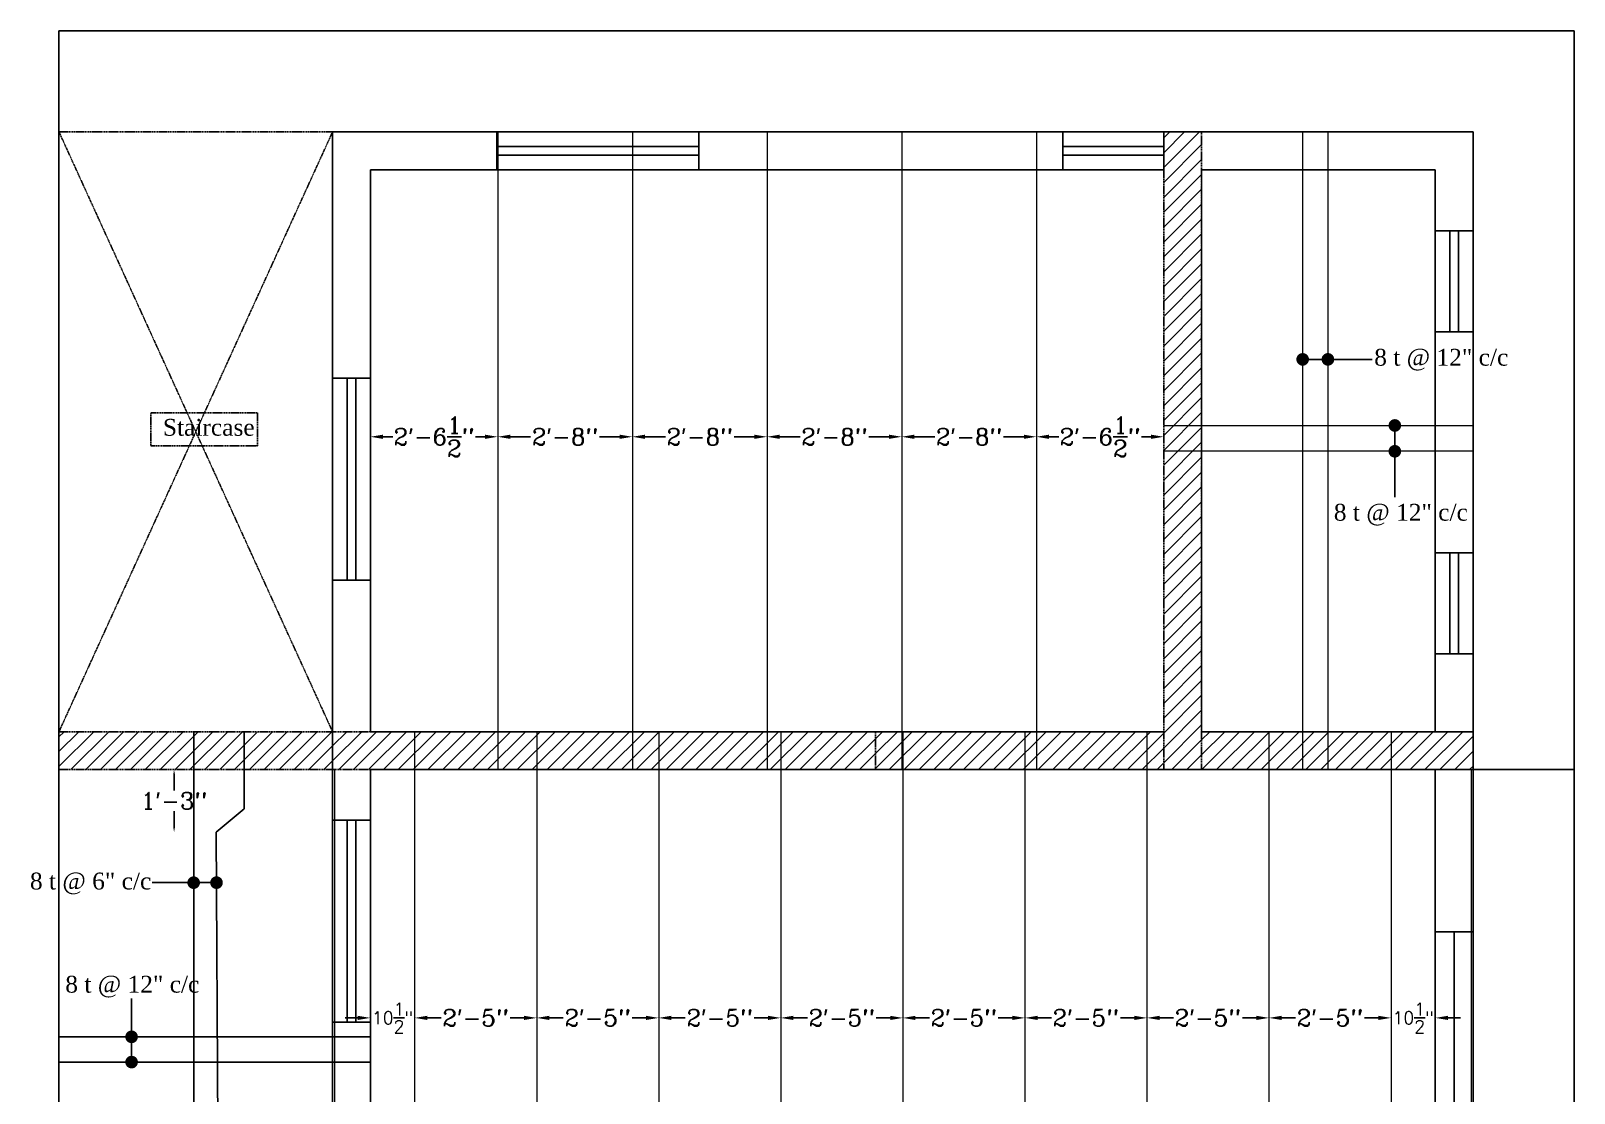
# Model space of a CAD drawing. Header units: inches. Extents: x 3138 to 7643, y -2566 to -151.
# Drawn here: x 7069.2 to 7435.8, y -2308.8 to -2056.5 of the extents above; entities that cross this region are included whole.
import ezdxf

# ---------------------------------------------------------------- set-up
doc = ezdxf.new("R2010")
doc.units = ezdxf.units.IN
doc.header["$LTSCALE"] = 0.1
doc.header["$MEASUREMENT"] = 0
doc.linetypes.add('DASHED', pattern=[0.75, 0.5, -0.25])
doc.linetypes.add('DASHED2', pattern=[0.375, 0.25, -0.125])
for name, color, linetype in [('MH - Beam and slab layout', 7, 'Continuous'), ('MH - Beams', 3, 'DASHED2'), ('MH - Slab reinforcement', 3, 'Continuous')]:
    doc.layers.add(name, color=color, linetype=linetype)
doc.layers.add('MH - Beam panel roof', color=5, linetype='Continuous', lineweight=0)
doc.styles.get("Standard").update_dxf_attribs({"font": 'Romanc.shx'})
doc.dimstyles.get("Standard").update_dxf_attribs({"dimtxt": 6, "dimasz": 3, "dimexe": 0, "dimexo": 0.0625, "dimgap": 0.09, "dimtad": 0, "dimtih": 1, "dimtoh": 1, "dimdec": 1, "dimzin": 0, "dimdsep": 46, "dimlunit": 4, "dimtxsty": 'Standard', "dimblk": 'DOT', "dimcen": 0.09, "dimse1": 1, "dimse2": 1, "dimadec": 0, "dimazin": 0, "dimtfac": 1, "dimtdec": 1, "dimtofl": 0, "dimtmove": 0, "dimatfit": 3, "dimldrblk": 'DOT', "dimfxl": 1, "dimtolj": 1, "dimtzin": 0, "dimarcsym": 0})
pattern_1 = [(45, (572.7367, -1062.2499), (-1.76776695, 1.76776695), [])]

# ---------------------------------------------------------------- blocks, each defined once
blk = doc.blocks.new('_Dot')
at = {"color": 0, "linetype": 'ByBlock', "lineweight": -2}
blk.add_line((-0.5, 0), (-1, 0), dxfattribs=at)
at = {"color": 0, "linetype": 'ByBlock', "const_width": 0.5}
blk.add_lwpolyline([(-0.25, 0, 1), (0.25, 0, 1)], format="xyb", close=True, dxfattribs=at)
blk = doc.blocks.new('*D478')
at = {"layer": 'Defpoints', "color": 0}
for p in [(7103.19, -2231.97), (7113.19, -2231.97), (7113.19, -2246.84)]:
    blk.add_point(p, dxfattribs=at)
at = {"layer": 'MH - Slab reinforcement', "color": 0, "lineweight": -2}
for p, q in [((7103.19, -2232.97), (7103.19, -2236.94)), ((7103.19, -2245.84), (7103.19, -2241.88))]:
    blk.add_line(p, q, dxfattribs=at)
at = {"layer": 'MH - Slab reinforcement', "color": 0}
for points in [[(7103.36, -2232.97), (7103.02, -2232.97), (7103.19, -2231.97)], [(7103.02, -2245.84), (7103.36, -2245.84), (7103.19, -2246.84)]]:
    blk.add_solid(points, dxfattribs=at)
at = {"layer": 'MH - Slab reinforcement', "color": 0, "insert": (7103.19, -2239.41), "char_height": 4, "attachment_point": 5}
blk.add_mtext('\\A1;1\'-3"', dxfattribs=at)
blk = doc.blocks.new('*D529')
at = {"layer": 'Defpoints', "color": 0}
for p in [(7180.09, -2148.4), (7212.09, -2148.4), (7212.09, -2152.91)]:
    blk.add_point(p, dxfattribs=at)
at = {"layer": 'MH - Beam and slab layout', "color": 0, "lineweight": -2}
for p, q in [((7183.09, -2152.91), (7187.91, -2152.91)), ((7209.09, -2152.91), (7204.28, -2152.91))]:
    blk.add_line(p, q, dxfattribs=at)
at = {"layer": 'MH - Beam and slab layout', "color": 0}
for points in [[(7183.09, -2152.41), (7183.09, -2153.41), (7180.09, -2152.91)], [(7209.09, -2153.41), (7209.09, -2152.41), (7212.09, -2152.91)]]:
    blk.add_solid(points, dxfattribs=at)
at = {"layer": 'MH - Beam and slab layout', "color": 0, "insert": (7196.09, -2152.91), "char_height": 4, "attachment_point": 5}
blk.add_mtext('\\A1;2\'-8"', dxfattribs=at)
blk = doc.blocks.new('*D530')
at = {"layer": 'Defpoints', "color": 0}
for p in [(7212.09, -2148.4), (7244.09, -2148.4), (7244.09, -2152.91)]:
    blk.add_point(p, dxfattribs=at)
at = {"layer": 'MH - Beam and slab layout', "color": 0, "lineweight": -2}
for p, q in [((7215.09, -2152.91), (7219.91, -2152.91)), ((7241.09, -2152.91), (7236.28, -2152.91))]:
    blk.add_line(p, q, dxfattribs=at)
at = {"layer": 'MH - Beam and slab layout', "color": 0}
for points in [[(7215.09, -2152.41), (7215.09, -2153.41), (7212.09, -2152.91)], [(7241.09, -2153.41), (7241.09, -2152.41), (7244.09, -2152.91)]]:
    blk.add_solid(points, dxfattribs=at)
at = {"layer": 'MH - Beam and slab layout', "color": 0, "insert": (7228.09, -2152.91), "char_height": 4, "attachment_point": 5}
blk.add_mtext('\\A1;2\'-8"', dxfattribs=at)
blk = doc.blocks.new('*D531')
at = {"layer": 'Defpoints', "color": 0}
for p in [(7244.09, -2148.4), (7276.09, -2148.4), (7276.09, -2152.91)]:
    blk.add_point(p, dxfattribs=at)
at = {"layer": 'MH - Beam and slab layout', "color": 0, "lineweight": -2}
for p, q in [((7247.09, -2152.91), (7251.91, -2152.91)), ((7273.09, -2152.91), (7268.28, -2152.91))]:
    blk.add_line(p, q, dxfattribs=at)
at = {"layer": 'MH - Beam and slab layout', "color": 0}
for points in [[(7247.09, -2152.41), (7247.09, -2153.41), (7244.09, -2152.91)], [(7273.09, -2153.41), (7273.09, -2152.41), (7276.09, -2152.91)]]:
    blk.add_solid(points, dxfattribs=at)
at = {"layer": 'MH - Beam and slab layout', "color": 0, "insert": (7260.09, -2152.91), "char_height": 4, "attachment_point": 5}
blk.add_mtext('\\A1;2\'-8"', dxfattribs=at)
blk = doc.blocks.new('*D532')
at = {"layer": 'Defpoints', "color": 0}
for p in [(7276.09, -2148.4), (7308.09, -2148.4), (7308.09, -2152.91)]:
    blk.add_point(p, dxfattribs=at)
at = {"layer": 'MH - Beam and slab layout', "color": 0, "lineweight": -2}
for p, q in [((7279.09, -2152.91), (7283.91, -2152.91)), ((7305.09, -2152.91), (7300.28, -2152.91))]:
    blk.add_line(p, q, dxfattribs=at)
at = {"layer": 'MH - Beam and slab layout', "color": 0}
for points in [[(7279.09, -2152.41), (7279.09, -2153.41), (7276.09, -2152.91)], [(7305.09, -2153.41), (7305.09, -2152.41), (7308.09, -2152.91)]]:
    blk.add_solid(points, dxfattribs=at)
at = {"layer": 'MH - Beam and slab layout', "color": 0, "insert": (7292.09, -2152.91), "char_height": 4, "attachment_point": 5}
blk.add_mtext('\\A1;2\'-8"', dxfattribs=at)
blk = doc.blocks.new('*D533')
at = {"layer": 'Defpoints', "color": 0}
for p in [(7308.09, -2148.4), (7338.34, -2148.4), (7338.34, -2152.91)]:
    blk.add_point(p, dxfattribs=at)
at = {"layer": 'MH - Beam and slab layout', "color": 0, "lineweight": -2}
for p, q in [((7311.09, -2152.91), (7313.41, -2152.91)), ((7335.34, -2152.91), (7333.02, -2152.91))]:
    blk.add_line(p, q, dxfattribs=at)
at = {"layer": 'MH - Beam and slab layout', "color": 0}
for points in [[(7311.09, -2152.41), (7311.09, -2153.41), (7308.09, -2152.91)], [(7335.34, -2153.41), (7335.34, -2152.41), (7338.34, -2152.91)]]:
    blk.add_solid(points, dxfattribs=at)
at = {"layer": 'MH - Beam and slab layout', "color": 0, "insert": (7323.22, -2152.91), "char_height": 4, "attachment_point": 5}
blk.add_mtext('\\A1;2\'-6{\\H1.000000x;\\S1/2;}"', dxfattribs=at)
blk = doc.blocks.new('*D536')
at = {"layer": 'Defpoints', "color": 0}
for p in [(7149.84, -2148.4), (7180.09, -2148.4), (7180.09, -2152.91)]:
    blk.add_point(p, dxfattribs=at)
at = {"layer": 'MH - Beam and slab layout', "color": 0, "lineweight": -2}
for p, q in [((7152.84, -2152.91), (7155.16, -2152.91)), ((7177.09, -2152.91), (7174.77, -2152.91))]:
    blk.add_line(p, q, dxfattribs=at)
at = {"layer": 'MH - Beam and slab layout', "color": 0}
for points in [[(7152.84, -2152.41), (7152.84, -2153.41), (7149.84, -2152.91)], [(7177.09, -2153.41), (7177.09, -2152.41), (7180.09, -2152.91)]]:
    blk.add_solid(points, dxfattribs=at)
at = {"layer": 'MH - Beam and slab layout', "color": 0, "insert": (7164.97, -2152.91), "char_height": 4, "attachment_point": 5}
blk.add_mtext('\\A1;2\'-6{\\H1.000000x;\\S1/2;}"', dxfattribs=at)
blk = doc.blocks.new('*D537')
at = {"layer": 'Defpoints', "color": 0}
for p in [(7160.34, -2286.15), (7189.34, -2286.15), (7189.34, -2290.97)]:
    blk.add_point(p, dxfattribs=at)
at = {"layer": 'MH - Beam and slab layout', "color": 0, "lineweight": -2}
for p, q in [((7163.34, -2290.97), (7166.66, -2290.97)), ((7186.34, -2290.97), (7183.03, -2290.97))]:
    blk.add_line(p, q, dxfattribs=at)
at = {"layer": 'MH - Beam and slab layout', "color": 0}
for points in [[(7163.34, -2290.47), (7163.34, -2291.47), (7160.34, -2290.97)], [(7186.34, -2291.47), (7186.34, -2290.47), (7189.34, -2290.97)]]:
    blk.add_solid(points, dxfattribs=at)
at = {"layer": 'MH - Beam and slab layout', "color": 0, "insert": (7174.84, -2290.97), "char_height": 4, "attachment_point": 5}
blk.add_mtext('\\A1;2\'-5"', dxfattribs=at)
blk = doc.blocks.new('*D538')
at = {"layer": 'Defpoints', "color": 0}
for p in [(7189.34, -2286.15), (7218.34, -2286.15), (7218.34, -2290.97)]:
    blk.add_point(p, dxfattribs=at)
at = {"layer": 'MH - Beam and slab layout', "color": 0, "lineweight": -2}
for p, q in [((7192.34, -2290.97), (7195.66, -2290.97)), ((7215.34, -2290.97), (7212.03, -2290.97))]:
    blk.add_line(p, q, dxfattribs=at)
at = {"layer": 'MH - Beam and slab layout', "color": 0}
for points in [[(7192.34, -2290.47), (7192.34, -2291.47), (7189.34, -2290.97)], [(7215.34, -2291.47), (7215.34, -2290.47), (7218.34, -2290.97)]]:
    blk.add_solid(points, dxfattribs=at)
at = {"layer": 'MH - Beam and slab layout', "color": 0, "insert": (7203.84, -2290.97), "char_height": 4, "attachment_point": 5}
blk.add_mtext('\\A1;2\'-5"', dxfattribs=at)
blk = doc.blocks.new('*D539')
at = {"layer": 'Defpoints', "color": 0}
for p in [(7218.34, -2286.15), (7247.34, -2286.15), (7247.34, -2290.97)]:
    blk.add_point(p, dxfattribs=at)
at = {"layer": 'MH - Beam and slab layout', "color": 0, "lineweight": -2}
for p, q in [((7221.34, -2290.97), (7224.66, -2290.97)), ((7244.34, -2290.97), (7241.03, -2290.97))]:
    blk.add_line(p, q, dxfattribs=at)
at = {"layer": 'MH - Beam and slab layout', "color": 0}
for points in [[(7221.34, -2290.47), (7221.34, -2291.47), (7218.34, -2290.97)], [(7244.34, -2291.47), (7244.34, -2290.47), (7247.34, -2290.97)]]:
    blk.add_solid(points, dxfattribs=at)
at = {"layer": 'MH - Beam and slab layout', "color": 0, "insert": (7232.84, -2290.97), "char_height": 4, "attachment_point": 5}
blk.add_mtext('\\A1;2\'-5"', dxfattribs=at)
blk = doc.blocks.new('*D540')
at = {"layer": 'Defpoints', "color": 0}
for p in [(7247.34, -2286.15), (7276.34, -2286.15), (7276.34, -2290.97)]:
    blk.add_point(p, dxfattribs=at)
at = {"layer": 'MH - Beam and slab layout', "color": 0, "lineweight": -2}
for p, q in [((7250.34, -2290.97), (7253.66, -2290.97)), ((7273.34, -2290.97), (7270.03, -2290.97))]:
    blk.add_line(p, q, dxfattribs=at)
at = {"layer": 'MH - Beam and slab layout', "color": 0}
for points in [[(7250.34, -2290.47), (7250.34, -2291.47), (7247.34, -2290.97)], [(7273.34, -2291.47), (7273.34, -2290.47), (7276.34, -2290.97)]]:
    blk.add_solid(points, dxfattribs=at)
at = {"layer": 'MH - Beam and slab layout', "color": 0, "insert": (7261.84, -2290.97), "char_height": 4, "attachment_point": 5}
blk.add_mtext('\\A1;2\'-5"', dxfattribs=at)
blk = doc.blocks.new('*D541')
at = {"layer": 'Defpoints', "color": 0}
for p in [(7276.34, -2286.15), (7305.34, -2286.15), (7305.34, -2290.97)]:
    blk.add_point(p, dxfattribs=at)
at = {"layer": 'MH - Beam and slab layout', "color": 0, "lineweight": -2}
for p, q in [((7279.34, -2290.97), (7282.66, -2290.97)), ((7302.34, -2290.97), (7299.03, -2290.97))]:
    blk.add_line(p, q, dxfattribs=at)
at = {"layer": 'MH - Beam and slab layout', "color": 0}
for points in [[(7279.34, -2290.47), (7279.34, -2291.47), (7276.34, -2290.97)], [(7302.34, -2291.47), (7302.34, -2290.47), (7305.34, -2290.97)]]:
    blk.add_solid(points, dxfattribs=at)
at = {"layer": 'MH - Beam and slab layout', "color": 0, "insert": (7290.84, -2290.97), "char_height": 4, "attachment_point": 5}
blk.add_mtext('\\A1;2\'-5"', dxfattribs=at)
blk = doc.blocks.new('*D542')
at = {"layer": 'Defpoints', "color": 0}
for p in [(7305.34, -2286.15), (7334.34, -2286.15), (7334.34, -2290.97)]:
    blk.add_point(p, dxfattribs=at)
at = {"layer": 'MH - Beam and slab layout', "color": 0, "lineweight": -2}
for p, q in [((7308.34, -2290.97), (7311.66, -2290.97)), ((7331.34, -2290.97), (7328.03, -2290.97))]:
    blk.add_line(p, q, dxfattribs=at)
at = {"layer": 'MH - Beam and slab layout', "color": 0}
for points in [[(7308.34, -2290.47), (7308.34, -2291.47), (7305.34, -2290.97)], [(7331.34, -2291.47), (7331.34, -2290.47), (7334.34, -2290.97)]]:
    blk.add_solid(points, dxfattribs=at)
at = {"layer": 'MH - Beam and slab layout', "color": 0, "insert": (7319.84, -2290.97), "char_height": 4, "attachment_point": 5}
blk.add_mtext('\\A1;2\'-5"', dxfattribs=at)
blk = doc.blocks.new('*D543')
at = {"layer": 'Defpoints', "color": 0}
for p in [(7334.34, -2286.15), (7363.34, -2286.15), (7363.34, -2290.97)]:
    blk.add_point(p, dxfattribs=at)
at = {"layer": 'MH - Beam and slab layout', "color": 0, "lineweight": -2}
for p, q in [((7337.34, -2290.97), (7340.66, -2290.97)), ((7360.34, -2290.97), (7357.03, -2290.97))]:
    blk.add_line(p, q, dxfattribs=at)
at = {"layer": 'MH - Beam and slab layout', "color": 0}
for points in [[(7337.34, -2290.47), (7337.34, -2291.47), (7334.34, -2290.97)], [(7360.34, -2291.47), (7360.34, -2290.47), (7363.34, -2290.97)]]:
    blk.add_solid(points, dxfattribs=at)
at = {"layer": 'MH - Beam and slab layout', "color": 0, "insert": (7348.84, -2290.97), "char_height": 4, "attachment_point": 5}
blk.add_mtext('\\A1;2\'-5"', dxfattribs=at)
blk = doc.blocks.new('*D544')
at = {"layer": 'Defpoints', "color": 0}
for p in [(7363.34, -2286.15), (7392.34, -2286.15), (7392.34, -2290.97)]:
    blk.add_point(p, dxfattribs=at)
at = {"layer": 'MH - Beam and slab layout', "color": 0, "lineweight": -2}
for p, q in [((7366.34, -2290.97), (7369.66, -2290.97)), ((7389.34, -2290.97), (7386.03, -2290.97))]:
    blk.add_line(p, q, dxfattribs=at)
at = {"layer": 'MH - Beam and slab layout', "color": 0}
for points in [[(7366.34, -2290.47), (7366.34, -2291.47), (7363.34, -2290.97)], [(7389.34, -2291.47), (7389.34, -2290.47), (7392.34, -2290.97)]]:
    blk.add_solid(points, dxfattribs=at)
at = {"layer": 'MH - Beam and slab layout', "color": 0, "insert": (7377.84, -2290.97), "char_height": 4, "attachment_point": 5}
blk.add_mtext('\\A1;2\'-5"', dxfattribs=at)
blk = doc.blocks.new('*D545')
at = {"layer": 'Defpoints', "color": 0}
for p in [(7149.84, -2287.28), (7160.34, -2286.15), (7160.34, -2290.97)]:
    blk.add_point(p, dxfattribs=at)
at = {"layer": 'MH - Beam and slab layout', "color": 0, "lineweight": -2}
for p, q in [((7146.84, -2290.97), (7143.84, -2290.97)), ((7163.34, -2290.97), (7166.34, -2290.97))]:
    blk.add_line(p, q, dxfattribs=at)
at = {"layer": 'MH - Beam and slab layout', "color": 0}
for points in [[(7146.84, -2291.47), (7146.84, -2290.47), (7149.84, -2290.97)], [(7163.34, -2290.47), (7163.34, -2291.47), (7160.34, -2290.97)]]:
    blk.add_solid(points, dxfattribs=at)
at = {"layer": 'MH - Beam and slab layout', "color": 0, "insert": (7155.09, -2290.97), "char_height": 3, "attachment_point": 5}
blk.add_mtext('\\A1;10{\\H1.000000x;\\S1/2;}"', dxfattribs=at)
blk = doc.blocks.new('*D546')
at = {"layer": 'Defpoints', "color": 0}
for p in [(7392.34, -2287.28), (7402.84, -2286.15), (7402.84, -2290.97)]:
    blk.add_point(p, dxfattribs=at)
at = {"layer": 'MH - Beam and slab layout', "color": 0, "lineweight": -2}
for p, q in [((7389.34, -2290.97), (7386.34, -2290.97)), ((7405.84, -2290.97), (7408.84, -2290.97))]:
    blk.add_line(p, q, dxfattribs=at)
at = {"layer": 'MH - Beam and slab layout', "color": 0}
for points in [[(7389.34, -2291.47), (7389.34, -2290.47), (7392.34, -2290.97)], [(7405.84, -2290.47), (7405.84, -2291.47), (7402.84, -2290.97)]]:
    blk.add_solid(points, dxfattribs=at)
at = {"layer": 'MH - Beam and slab layout', "color": 0, "insert": (7397.59, -2290.97), "char_height": 3, "attachment_point": 5}
blk.add_mtext('\\A1;10{\\H1.000000x;\\S1/2;}"', dxfattribs=at)

msp = doc.modelspace()

# ---------------------------------------------------------------- hatches: boundary and pattern name
at = {"layer": 'MH - Beam and slab layout', "linetype": 'DASHED'}
h = msp.add_hatch(dxfattribs=at)
h.set_pattern_fill('ANSI31', color=256, scale=20, style=0)
h.set_pattern_definition(pattern_1)
h.paths.add_polyline_path([(7347.34, -2222.97), (7347.34, -2156.47), (7347.34, -2151.97), (7347.34, -2089.47), (7347.34, -2080.47), (7338.34, -2080.47), (7338.34, -2083.97), (7338.34, -2085.97), (7338.34, -2089.47), (7338.34, -2222.97), (7338.34, -2231.97), (7347.34, -2231.97)])
h = msp.add_hatch(dxfattribs=at)
h.set_pattern_fill('ANSI31', color=256, scale=20, style=0)
h.set_pattern_definition(pattern_1)
h.paths.add_polyline_path([(7140.84, -2231.97), (7140.84, -2222.97), (7075.84, -2222.97), (7075.84, -2231.97)])
at = {"layer": 'MH - Beam and slab layout'}
h = msp.add_hatch(dxfattribs=at)
h.set_pattern_fill('ANSI31', color=256, scale=20, style=0)
h.set_pattern_definition(pattern_1)
h.paths.add_polyline_path([(7269.84, -2231.97), (7269.84, -2222.97), (7149.84, -2222.97), (7140.84, -2222.97), (7140.84, -2231.97), (7149.84, -2231.97), (7185.84, -2231.97), (7221.84, -2231.97), (7257.84, -2231.97)])
at = {"layer": 'MH - Beam and slab layout', "linetype": 'DASHED'}
h = msp.add_hatch(dxfattribs=at)
h.set_pattern_fill('ANSI31', color=256, scale=20, style=0)
h.set_pattern_definition(pattern_1)
h.paths.add_polyline_path([(7338.34, -2231.97), (7338.34, -2222.97), (7302.34, -2222.97), (7269.84, -2222.97), (7269.84, -2231.97), (7293.84, -2231.97), (7302.34, -2231.97), (7329.84, -2231.97)])
h = msp.add_hatch(dxfattribs=at)
h.set_pattern_fill('ANSI31', color=256, scale=20, style=0)
h.set_pattern_definition(pattern_1)
h.paths.add_polyline_path([(7411.84, -2231.97), (7411.84, -2222.97), (7402.84, -2222.97), (7347.34, -2222.97), (7347.34, -2231.97), (7365.84, -2231.97), (7401.84, -2231.97), (7402.84, -2231.97)])

# ---------------------------------------------------------------- linework, layer by layer
for p, q in [((7179.84, -2089.47), (7179.84, -2080.47)), ((7227.84, -2089.47), (7227.84, -2080.47)), ((7314.34, -2089.47), (7314.34, -2080.47)), ((7338.34, -2089.47), (7338.34, -2080.47)), ((7179.84, -2083.97), (7227.84, -2083.97)), ((7179.84, -2085.97), (7227.84, -2085.97)), ((7338.34, -2083.97), (7314.34, -2083.97)), ((7338.34, -2085.97), (7314.34, -2085.97)), ((7402.84, -2103.97), (7411.84, -2103.97)), ((7406.34, -2103.97), (7406.34, -2127.97)), ((7408.34, -2103.97), (7408.34, -2127.97)), ((7402.84, -2127.97), (7411.84, -2127.97)), ((7149.84, -2138.97), (7140.84, -2138.97)), ((7144.34, -2138.97), (7144.34, -2186.97)), ((7146.34, -2138.97), (7146.34, -2186.97)), ((7402.84, -2180.47), (7411.84, -2180.47)), ((7406.34, -2180.47), (7406.34, -2204.47)), ((7408.34, -2180.47), (7408.34, -2204.47)), ((7149.84, -2186.97), (7140.84, -2186.97)), ((7402.84, -2204.47), (7411.84, -2204.47)), ((7140.84, -2222.97), (7140.84, -2300.97)), ((7149.84, -2231.97), (7149.84, -2349.97)), ((7149.84, -2243.97), (7140.84, -2243.97)), ((7144.34, -2243.97), (7144.34, -2291.97)), ((7146.34, -2243.97), (7146.34, -2291.97)), ((7149.84, -2291.97), (7140.84, -2291.97))]:
    msp.add_line(p, q)
for points in [[(7075.84, -2056.47), (7435.84, -2056.47), (7435.84, -2546.47)], [(7075.84, -2056.47), (7075.84, -2546.47)], [(7411.84, -2080.47), (7140.84, -2080.47)], [(7140.84, -2222.97), (7140.84, -2080.47)], [(7411.84, -2080.47), (7411.84, -2237.55)], [(7149.84, -2222.97), (7149.84, -2089.47)], [(7338.34, -2089.47), (7149.84, -2089.47)], [(7402.84, -2089.47), (7347.34, -2089.47)], [(7402.84, -2089.47), (7402.84, -2151.97)], [(7402.84, -2127.97), (7402.84, -2222.97)], [(7302.34, -2222.97), (7149.84, -2222.97)], [(7338.34, -2222.97), (7302.34, -2222.97)], [(7411.84, -2222.97), (7347.34, -2222.97)], [(7302.34, -2231.97), (7149.84, -2231.97)], [(7435.84, -2231.97), (7302.34, -2231.97)], [(7347.34, -2231.97), (7338.34, -2231.97)], [(7402.84, -2231.97), (7402.84, -2498.97)], [(7411.84, -2237.55), (7411.84, -2507.97)], [(7411.84, -2507.97), (7140.84, -2507.97), (7140.84, -2300.97)]]:
    msp.add_lwpolyline(points)
for p, q in [((7140.84, -2080.47), (7075.84, -2080.47)), ((7075.84, -2080.47), (7140.84, -2222.97)), ((7075.84, -2222.97), (7140.84, -2080.47)), ((7371.34, -2080.47), (7347.34, -2080.47)), ((7347.34, -2089.47), (7371.34, -2089.47))]:
    msp.add_line(p, q, dxfattribs=at)
at = {"layer": 'MH - Beam and slab layout'}
for p, q in [((7411.84, -2270.51), (7402.84, -2270.51)), ((7407.34, -2330.5), (7407.34, -2270.51))]:
    msp.add_line(p, q, dxfattribs=at)
at = {"layer": 'MH - Beam and slab layout', "linetype": 'DASHED'}
msp.add_lwpolyline([(7097.65, -2147.2), (7122.99, -2147.2), (7122.99, -2155.05), (7097.65, -2155.05)], close=True, dxfattribs=at)
at = {"layer": 'MH - Beam panel roof'}
for p, q in [((7180.09, -2080.47), (7180.09, -2231.97)), ((7212.09, -2080.47), (7212.09, -2231.97)), ((7244.09, -2080.47), (7244.09, -2231.97)), ((7276.09, -2080.47), (7276.09, -2231.97)), ((7308.09, -2080.47), (7308.09, -2231.97)), ((7371.34, -2080.47), (7371.34, -2231.97)), ((7377.34, -2080.47), (7377.34, -2231.97)), ((7149.84, -2089.47), (7338.34, -2089.47)), ((7347.34, -2089.47), (7402.84, -2089.47)), ((7347.34, -2089.47), (7347.34, -2222.97)), ((7338.34, -2150.22), (7411.84, -2150.22)), ((7338.34, -2156.22), (7411.84, -2156.22)), ((7160.34, -2222.97), (7160.34, -2363.47)), ((7189.34, -2222.97), (7189.34, -2363.47)), ((7218.34, -2222.97), (7218.34, -2363.47)), ((7247.34, -2222.97), (7247.34, -2363.47)), ((7276.34, -2222.97), (7276.34, -2363.47)), ((7305.34, -2222.97), (7305.34, -2363.47)), ((7334.34, -2222.97), (7334.34, -2363.47)), ((7363.34, -2222.97), (7363.34, -2363.47)), ((7392.34, -2222.97), (7392.34, -2363.47)), ((7141.34, -2231.97), (7141.34, -2354.47)), ((7149.84, -2231.97), (7402.84, -2231.97)), ((7411.34, -2231.97), (7411.34, -2354.47))]:
    msp.add_line(p, q, dxfattribs=at)
at = {"layer": 'MH - Beams', "linetype": 'DASHED'}
for p, q in [((7269.84, -2222.97), (7075.84, -2222.97)), ((7075.84, -2222.97), (7075.84, -2231.97)), ((7269.84, -2222.97), (7269.84, -2231.97)), ((7269.84, -2231.97), (7075.84, -2231.97))]:
    msp.add_line(p, q, dxfattribs=at)
at = {"layer": 'MH - Beams'}
for points in [[(7338.34, -2080.47), (7338.34, -2231.97)], [(7347.34, -2080.47), (7347.34, -2156.47)], [(7347.34, -2156.47), (7347.34, -2231.97)]]:
    msp.add_lwpolyline(points, dxfattribs=at)
at = {"layer": 'MH - Slab reinforcement'}
for p, q in [((7107.84, -2222.97), (7107.84, -2327.34)), ((7119.84, -2222.97), (7119.84, -2241.3)), ((7113.19, -2246.84), (7119.84, -2241.3)), ((7113.19, -2246.84), (7113.84, -2363.47)), ((7075.84, -2295.47), (7149.84, -2295.47)), ((7075.84, -2301.47), (7149.84, -2301.47))]:
    msp.add_line(p, q, dxfattribs=at)

# ---------------------------------------------------------------- texts
at = {"layer": 'MH - Beam and slab layout', "linetype": 'DASHED', "insert": (7100.52, -2148.66), "char_height": 1, "width": 23.8461, "attachment_point": 1}
msp.add_mtext('{\\fTimes New Roman|b0|i0|c0|p34;\\H4x;Staircase}', dxfattribs=at)
at = {"layer": 'MH - Slab reinforcement', "char_height": 4, "attachment_point": 1}
for s, insert, width in [('{\\fTimes New Roman|b0|i0|c0|p34;8 t @ 12" c/c}', (7388.34, -2132.02), 36), ('{\\fTimes New Roman|b0|i0|c0|p34;8 t @ 12" c/c}', (7378.74, -2168.85), 41.2683), ('{\\fTimes New Roman|b0|i0|c0|p34;8 t @ 6" c/c}', (7068.93, -2256.46), 36), ('{\\fTimes New Roman|b0|i0|c0|p34;8 t @ 12" c/c}', (7077.33, -2280.97), 36)]:
    msp.add_mtext(s, dxfattribs=dict(at, insert=insert, width=width))

# ---------------------------------------------------------------- dimensions: what is measured, and where the dimension line sits
at = {"layer": 'MH - Beam and slab layout'}
for base, p1, p2, override, picture, middle in [((7180.09317878, -2152.9089038), (7149.84317878, -2148.39784699), (7180.09317878, -2148.39784699), {"dimtxt": 4}, '*D536', (7164.96817878, -2152.9089038)), ((7212.09, -2152.91), (7180.09, -2148.4), (7212.09, -2148.4), {"dimtxt": 4}, '*D529', (7196.09, -2152.91)), ((7244.09, -2152.91), (7212.09, -2148.4), (7244.09, -2148.4), {"dimtxt": 4}, '*D530', (7228.09, -2152.91)), ((7276.09, -2152.91), (7244.09, -2148.4), (7276.09, -2148.4), {"dimtxt": 4}, '*D531', (7260.09, -2152.91)), ((7308.09, -2152.91), (7276.09, -2148.4), (7308.09, -2148.4), {"dimtxt": 4}, '*D532', (7292.09, -2152.91)), ((7338.34317878, -2152.9089038), (7308.09317878, -2148.39784699), (7338.34317878, -2148.39784699), {"dimtxt": 4}, '*D533', (7323.21817878, -2152.9089038)), ((7160.34, -2290.97), (7149.84, -2287.28), (7160.34, -2286.15), {"dimtxt": 3}, '*D545', (7155.09, -2290.97)), ((7189.34, -2290.97), (7160.34, -2286.15), (7189.34, -2286.15), {"dimtxt": 4}, '*D537', (7174.84, -2290.97)), ((7218.34, -2290.97), (7189.34, -2286.15), (7218.34, -2286.15), {"dimtxt": 4}, '*D538', (7203.84, -2290.97)), ((7247.34, -2290.97), (7218.34, -2286.15), (7247.34, -2286.15), {"dimtxt": 4}, '*D539', (7232.84, -2290.97)), ((7276.34, -2290.97), (7247.34, -2286.15), (7276.34, -2286.15), {"dimtxt": 4}, '*D540', (7261.84, -2290.97)), ((7305.34, -2290.97), (7276.34, -2286.15), (7305.34, -2286.15), {"dimtxt": 4}, '*D541', (7290.84, -2290.97)), ((7334.34, -2290.97), (7305.34, -2286.15), (7334.34, -2286.15), {"dimtxt": 4}, '*D542', (7319.84, -2290.97)), ((7363.34, -2290.97), (7334.34, -2286.15), (7363.34, -2286.15), {"dimtxt": 4}, '*D543', (7348.84, -2290.97)), ((7392.34, -2290.97), (7363.34, -2286.15), (7392.34, -2286.15), {"dimtxt": 4}, '*D544', (7377.84, -2290.97)), ((7402.84, -2290.97), (7392.34, -2287.28), (7402.84, -2286.15), {"dimtxt": 3}, '*D546', (7397.59, -2290.97))]:
    dim = msp.add_linear_dim(base=base, p1=p1, p2=p2, dimstyle='Standard', override=override, dxfattribs=at)
    dim.commit()
    dim.dimension.update_dxf_attribs({"geometry": picture, "text_midpoint": middle})
at = {"layer": 'MH - Slab reinforcement'}
dim = msp.add_linear_dim(base=(7103.19, -2231.97), p1=(7113.19, -2246.84), p2=(7113.19, -2231.97), angle=90, dimstyle='Standard', override={"dimtxt": 4, "dimasz": 1, "dimldrblk": 'Dot'}, dxfattribs=at)
dim.commit()
dim.dimension.update_dxf_attribs({"geometry": '*D478', "text_midpoint": (7103.19, -2239.41)})

# ---------------------------------------------------------------- leaders
for points in [[(7371.34, -2134.52), (7387.84, -2134.52)], [(7377.34, -2134.52), (7387.84, -2134.52)], [(7393.24, -2150.22), (7393.24, -2167.22)], [(7393.24, -2156.36), (7393.24, -2167.22)], [(7107.84, -2258.84), (7097.97, -2258.84)], [(7113.26, -2258.84), (7097.97, -2258.84)], [(7093.09, -2295.47), (7093.09, -2286.34)], [(7093.09, -2301.47), (7093.09, -2286.34)]]:
    msp.add_leader(points, dimstyle='Standard', override={"dimtad": 0, "dimldrblk": 'Dot'}, dxfattribs=at)

doc.saveas('drawing.dxf')
